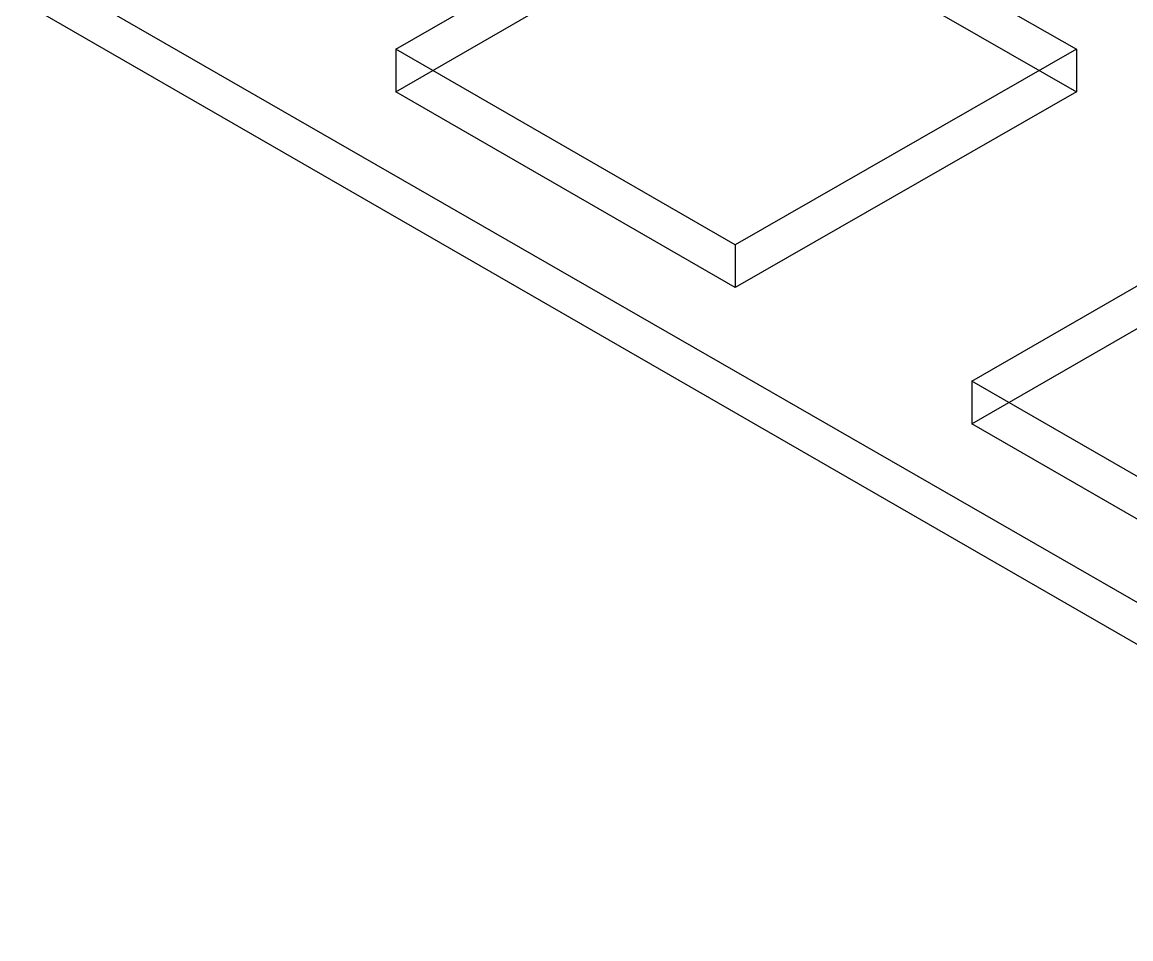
# Model space of a CAD drawing. Header units: millimetres. Extents: x 0 to 2112, y 8 to 1252.
# Drawn here: x 638.2 to 775.4, y 532.6 to 646 of the extents above; entities that cross this region are included whole.
import ezdxf

# ---------------------------------------------------------------- set-up
doc = ezdxf.new("R2010")
doc.units = ezdxf.units.MM
doc.layers.get('0').update_dxf_attribs({"linetype": 'CONTINUOUS'})

msp = doc.modelspace()

# ---------------------------------------------------------------- linework, layer by layer
at = {"color": 9}
for p, q in [((684.502, 642.652), (726.489, 666.898)), ((684.502, 642.652), (726.489, 666.898)), ((726.489, 666.898), (768.727, 642.652)), ((726.489, 666.898), (768.727, 642.652)), ((839.452, 537.817), (620.085, 664.002)), ((839.452, 537.817), (620.085, 664.002)), ((684.502, 637.388), (726.489, 661.635)), ((684.502, 637.388), (726.489, 661.635)), ((726.489, 661.635), (768.727, 637.388)), ((726.489, 661.635), (768.727, 637.388)), ((839.452, 532.553), (620.085, 658.989)), ((839.452, 532.553), (620.085, 658.989)), ((726.489, 618.434), (684.502, 642.652)), ((726.489, 618.434), (684.502, 642.652)), ((684.502, 642.652), (684.502, 637.388)), ((684.502, 642.652), (684.502, 637.388)), ((768.727, 642.652), (726.489, 618.434)), ((768.727, 642.652), (726.489, 618.434)), ((768.727, 642.652), (768.727, 637.388)), ((768.727, 642.652), (768.727, 637.388)), ((726.489, 613.17), (684.502, 637.388)), ((726.489, 613.17), (684.502, 637.388)), ((768.727, 637.388), (726.489, 613.17)), ((768.727, 637.388), (726.489, 613.17)), ((755.777, 601.571), (797.768, 625.789)), ((755.777, 601.571), (797.768, 625.789)), ((755.777, 596.307), (797.768, 620.526)), ((755.777, 596.307), (797.768, 620.526)), ((726.489, 618.434), (726.489, 613.17)), ((726.489, 618.434), (726.489, 613.17)), ((797.768, 577.324), (755.777, 601.571)), ((797.768, 577.324), (755.777, 601.571)), ((755.777, 601.571), (755.777, 596.307)), ((755.777, 601.571), (755.777, 596.307)), ((797.768, 572.064), (755.777, 596.307)), ((797.768, 572.064), (755.777, 596.307))]:
    msp.add_line(p, q, dxfattribs=at)

doc.saveas('drawing.dxf')
